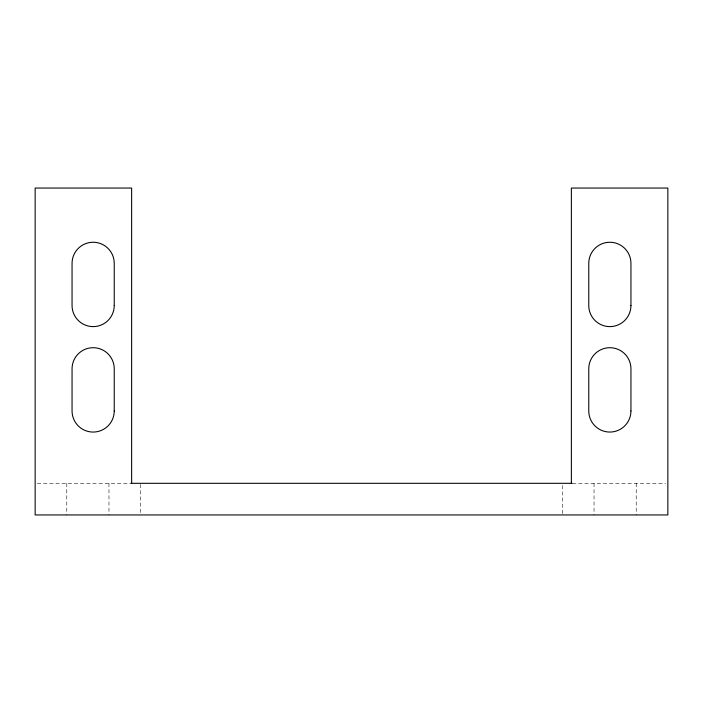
<?xml version="1.0" encoding="UTF-8"?>
<svg xmlns="http://www.w3.org/2000/svg" width="703" height="703" viewBox="0 0 703 703"><rect width="100%" height="100%" fill="white"/><g stroke="black" fill="none" stroke-linecap="round" stroke-linejoin="round"><path stroke-width="0.53" stroke-dasharray="3.52 2.64" d="M37.321 483.312L130.538 483.312M572.462 483.312L665.679 483.312M636.215 483.312L636.215 514.947M594.035 483.312L594.035 514.947M562.4 485.492L562.4 514.947M140.6 484.402L140.6 512.768M108.965 483.312L108.965 514.947M66.785 483.312L66.785 514.947"/><path stroke-width="1.05" d="M130.82 483.312L572.18 483.312M571.363 483.312L571.363 188.053L667.85 188.053L667.85 514.947L35.15 514.947L35.15 188.053L131.637 188.053L131.637 483.312M630.942 305.524L630.942 263.344A21.09 21.09 0 0 0 609.853 242.254A21.09 21.09 0 0 0 588.763 263.344L588.763 305.524A21.09 21.09 0 0 0 609.853 326.614A21.09 21.09 0 0 0 630.942 305.524M630.942 410.974L630.942 368.794A21.09 21.09 0 0 0 609.853 347.704A21.09 21.09 0 0 0 588.763 368.794L588.763 410.974A21.09 21.09 0 0 0 609.853 432.064A21.09 21.09 0 0 0 630.942 410.974M114.237 305.524L114.237 263.344A21.09 21.09 0 0 0 93.148 242.254A21.09 21.09 0 0 0 72.058 263.344L72.058 305.524A21.09 21.09 0 0 0 93.148 326.614A21.09 21.09 0 0 0 114.237 305.524M114.237 410.974L114.237 368.794A21.09 21.09 0 0 0 93.148 347.704A21.09 21.09 0 0 0 72.058 368.794L72.058 410.974A21.09 21.09 0 0 0 93.148 432.064A21.09 21.09 0 0 0 114.237 410.974"/></g></svg>
